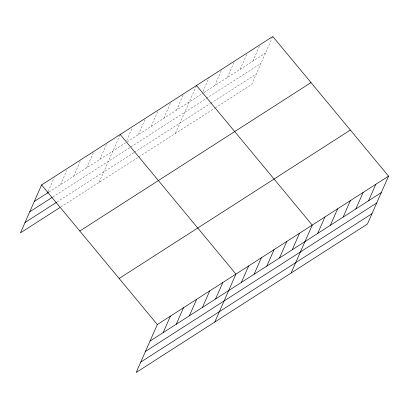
<?xml version="1.0" encoding="UTF-8"?>
<svg xmlns="http://www.w3.org/2000/svg" width="409" height="409" viewBox="0 0 409 409"><rect width="100%" height="100%" fill="white"/><g stroke="black" fill="none" stroke-linecap="round" stroke-linejoin="round"><path stroke-width="0.31" stroke-dasharray="2.04 1.53" d="M48.17 191.32L54.192 177.67M60.522 184.617L66.795 170.4M73.625 176.207L80.9 159.709M86.728 167.797L93.753 151.872M99.832 159.387L107.107 142.889M99.07 182.409L119.96 135.047M126.652 140.538L132.173 128.022M138.37 134.648L145.394 118.722M151.085 126.483L158.109 110.558M163.804 118.324L170.829 102.398M176.519 110.159L183.544 94.234M175.374 133.431L196.514 85.501M202.961 91.56L209.229 77.337M214.674 85.67L221.949 69.172M227.389 77.505L234.669 61.013M240.109 69.341L247.133 53.415M252.828 61.181L259.853 45.251M272.568 37.091L251.678 84.453L215.114 107.92M48.988 192.02L125.65 142.813M127.24 141.79L203.544 92.812M204.076 92.47L265.543 53.017M52.802 197.01L205.86 98.763M206.387 98.426L260.968 63.39M56.994 201.98L133.845 152.649M134.377 152.312L210.154 103.671M210.681 103.329L256.254 74.08M60.808 206.969L214.587 108.262"/><path stroke-width="0.61" d="M388.55 176.126L157.322 324.547L136.182 372.481L367.41 224.055L388.55 176.126L272.818 36.519L41.59 184.945L20.45 232.874L59.76 207.644M47.418 193.028L47.919 191.893M163.15 332.635L170.425 316.137M176.253 324.219L183.529 307.726M189.357 315.809L196.632 299.316M202.46 307.399L209.735 290.906M215.558 298.989L222.833 282.496M214.797 322.016L235.937 274.086L120.21 134.479M241.382 282.414L248.657 265.922M254.096 274.255L261.377 257.757M266.816 266.09L274.091 249.592M279.536 257.926L286.811 241.433M292.251 249.761L299.526 233.268M291.106 273.038L312.246 225.103L196.514 85.501M317.686 233.437L324.961 216.939M330.406 225.272L337.681 208.779M343.12 217.107L350.395 200.614M355.84 208.948L363.115 192.45M368.555 200.783L375.83 184.29M34.315 201.438L48.466 192.358M29.739 211.811L52.275 197.348M25.026 222.501L56.473 202.317M79.781 231.013L311.009 82.592M119.131 278.478L350.36 130.057M150.047 341.045L381.275 192.619M145.471 351.418L376.699 202.992M140.757 362.103L371.986 213.682M41.59 184.945L157.322 324.547"/></g></svg>
